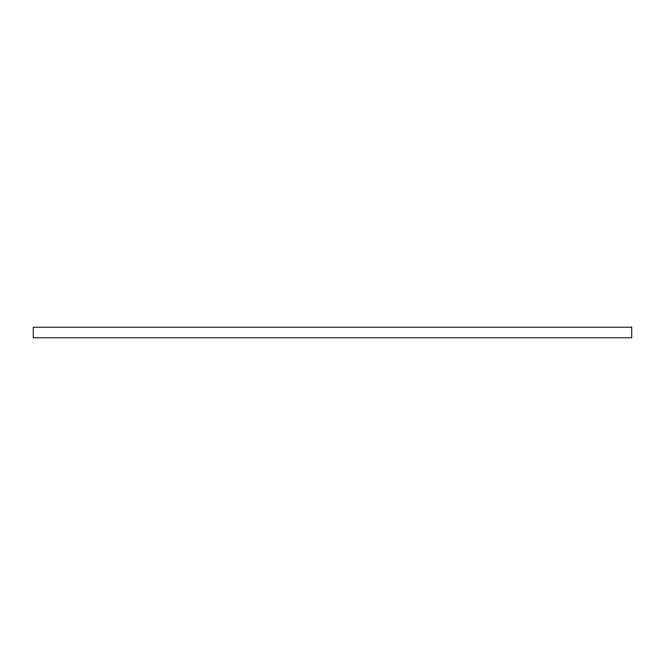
<?xml version="1.0" encoding="UTF-8"?>
<svg xmlns="http://www.w3.org/2000/svg" width="665" height="665" viewBox="0 0 665 665"><rect width="100%" height="100%" fill="white"/><g stroke="black" fill="none" stroke-linecap="round" stroke-linejoin="round"><path stroke-width="1" d="M631.75 327.213L33.25 327.213L33.25 337.787L631.75 337.787L631.75 327.213"/></g></svg>
